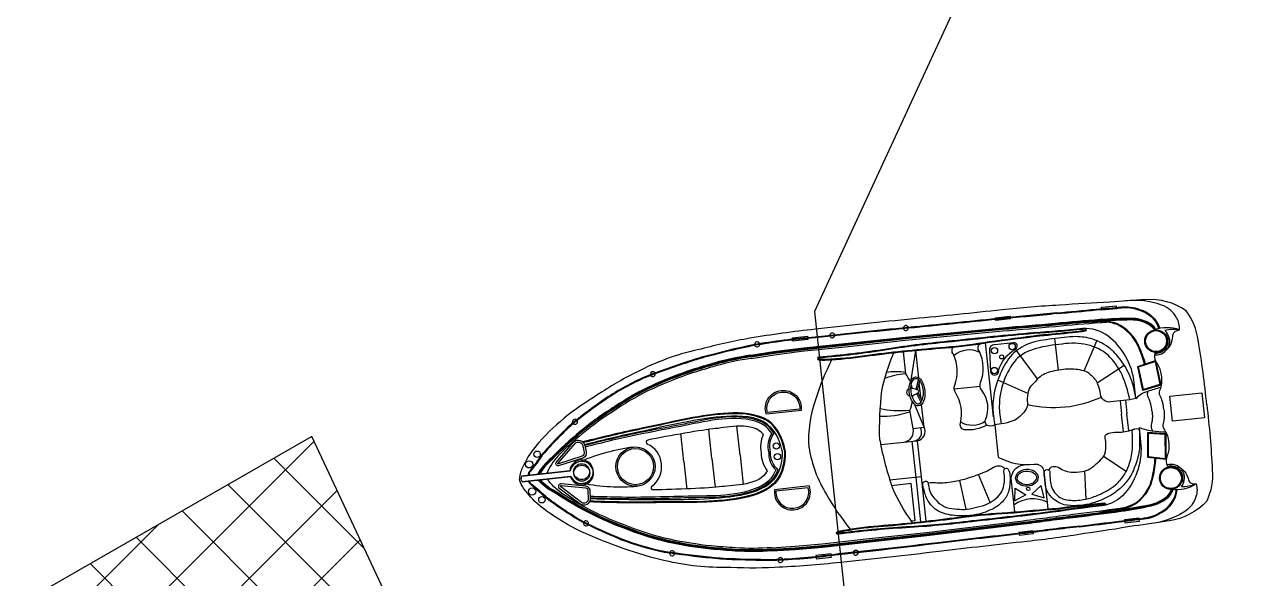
# Model space of a CAD drawing. Header units: metres. Extents: x 351288 to 357899, y 1752801 to 1757437.
# Drawn here: x 351837 to 351913.2, y 1753296.2 to 1753330.6 of the extents above; entities that cross this region are included whole.
import ezdxf

# ---------------------------------------------------------------- set-up
doc = ezdxf.new("R2010")
doc.units = ezdxf.units.M
doc.layers.add('PORT', color=5, linetype='Continuous')
doc.layers.add('village', color=3, linetype='Continuous')

msp = doc.modelspace()

# ---------------------------------------------------------------- linework, layer by layer
at = {"color": 32, "true_color": 0xcd6928}
for p, q in [((351907.827, 1753311.331), (351907.868, 1753311.358)), ((351897.146, 1753306.252), (351896.65, 1753310.843)), ((351901.184, 1753309.155), (351900.959, 1753311.113)), ((351902.778, 1753309.097), (351903.568, 1753310.974)), ((351892.036, 1753308.537), (351892.314, 1753310.373)), ((351892.497, 1753308.674), (351892.314, 1753310.373)), ((351899.875, 1753308.604), (351898.577, 1753310.366)), ((351903.583, 1753308.366), (351905.256, 1753309.461)), ((351892.332, 1753307.947), (351892.48, 1753308.553)), ((351892.428, 1753307.923), (351892.56, 1753308.465)), ((351892.641, 1753307.348), (351892.533, 1753308.351)), ((351899.27, 1753307.695), (351897.41, 1753308.532)), ((351892.359, 1753307.7), (351892.627, 1753307.153)), ((351892.448, 1753307.743), (351892.684, 1753307.261)), ((351896.308, 1753308.134), (351894.694, 1753307.96)), ((351892.829, 1753305.608), (351892.257, 1753307.003)), ((351892.829, 1753305.608), (351892.676, 1753307.024)), ((351905.005, 1753307.244), (351905.094, 1753306.42)), ((351905.337, 1753307.282), (351905.426, 1753306.456)), ((351905.214, 1753305.316), (351905.094, 1753306.42)), ((351905.543, 1753305.377), (351905.426, 1753306.456)), ((351879.656, 1753303.669), (351879.461, 1753305.467)), ((351881.401, 1753303.857), (351881.206, 1753305.661)), ((351892.145, 1753305.534), (351892.829, 1753305.608)), ((351877.911, 1753303.48), (351877.724, 1753305.203)), ((351881.401, 1753303.857), (351881.596, 1753302.054)), ((351905.372, 1753302.844), (351903.971, 1753303.791)), ((351877.911, 1753303.48), (351878.097, 1753301.757)), ((351879.656, 1753303.669), (351879.85, 1753301.87)), ((351892.314, 1753302.486), (351892.612, 1753299.729)), ((351892.644, 1753302.521), (351892.942, 1753299.766)), ((351895.436, 1753300.505), (351895.057, 1753302.294)), ((351896.926, 1753300.924), (351896.209, 1753302.661)), ((351902.892, 1753301.134), (351902.803, 1753302.89)), ((351908.814, 1753302.206), (351908.86, 1753302.189))]:
    msp.add_line(p, q, dxfattribs=at)
for points in [[(351910.385, 1753306.992, 0.01736), (351909.854, 1753311.002, 0.12634), (351909.107, 1753312.839, 0.172899), (351906.56, 1753313.526, 0.013884), (351904.371, 1753313.373, 0.008973), (351901.243, 1753313.182, 0.01509), (351897.671, 1753312.893, -0.002245), (351892.175, 1753312.336, 0.003342), (351886.076, 1753311.689, 0.016984), (351882.009, 1753311.126, 0.024546), (351878.984, 1753310.455, 0.067942), (351875.229, 1753309.15, 0.033948), (351872.835, 1753307.8, 0.022001), (351870.724, 1753306.365, 0.042872), (351868.902, 1753304.646, 0.059514), (351868.068, 1753303.461, 0.046364), (351867.773, 1753302.808, 0.104882), (351867.706, 1753302.376, 0.104882)], [(351901.073, 1753312.71, 0.002942), (351903.519, 1753312.938, -0.002013), (351905.078, 1753313.074, -0.130442), (351906.215, 1753312.917, -0.261246), (351907.462, 1753311.741, -0.209197)], [(351901.078, 1753312.66, 0.002941), (351903.524, 1753312.889, -0.002014), (351905.083, 1753313.025, -0.130992), (351906.199, 1753312.87, -0.261832), (351907.415, 1753311.726, -0.261832)], [(351908.687, 1753311.648, 0.164393), (351908.509, 1753312.404, 0.188684), (351907.572, 1753313.196, 0.10758), (351905.337, 1753313.458)], [(351901.073, 1753312.71, -0.006425), (351897.709, 1753312.391, -0.002217), (351892.223, 1753311.835, 0.003368), (351886.075, 1753311.206, 0.024633), (351882.213, 1753310.719, 0.015037), (351879.706, 1753310.128, 0.025439), (351878.325, 1753309.734, 0.013843), (351875.507, 1753308.738, 0.040266), (351873.051, 1753307.394, 0.016729), (351870.954, 1753305.826, 0.029739), (351869.098, 1753303.909, -0.01525), (351868.349, 1753302.903, 0.132389), (351868.248, 1753302.697, 0.028442), (351868.23, 1753302.607, 0.028442)], [(351901.079, 1753312.661, -0.006424), (351897.713, 1753312.342, -0.002217), (351892.228, 1753311.786, 0.003368), (351886.08, 1753311.157, 0.024633), (351882.222, 1753310.671, 0.015038), (351879.718, 1753310.08, 0.025461), (351878.341, 1753309.687, 0.013839), (351875.526, 1753308.693, 0.040238), (351873.078, 1753307.353, 0.016715), (351870.986, 1753305.789, 0.029693), (351869.137, 1753303.879, -0.015234), (351868.386, 1753302.871, 0.134036), (351868.296, 1753302.687, 0.024879), (351868.281, 1753302.612, 0.024879)], [(351882.061, 1753310.077), (351883.503, 1753310.303), (351885.177, 1753310.519), (351887.912, 1753310.798), (351891.665, 1753311.203), (351897.692, 1753311.785, 0.002601), (351900.968, 1753312.067, -0.004411), (351903.754, 1753312.309, -0.013009), (351905.677, 1753312.387, -0.113396), (351906.737, 1753312.134, -0.146005), (351907.223, 1753311.681, -1.595219)], [(351882.069, 1753310.029), (351883.51, 1753310.254), (351885.183, 1753310.47), (351887.917, 1753310.748), (351891.67, 1753311.154), (351897.697, 1753311.736, 0.002601), (351900.973, 1753312.018, -0.004411), (351903.757, 1753312.26, -0.013003), (351905.677, 1753312.337, -0.113337), (351906.715, 1753312.09, -0.144821), (351907.174, 1753311.665, -0.138987)], [(351882.077, 1753309.98), (351883.517, 1753310.205), (351885.188, 1753310.421), (351887.922, 1753310.699), (351891.675, 1753311.105), (351897.701, 1753311.687, 0.002601), (351900.978, 1753311.969, -0.00441), (351903.761, 1753312.21, -0.012997), (351905.677, 1753312.288, -0.113276), (351906.693, 1753312.046, -0.142458), (351907.126, 1753311.648, -0.142458)], [(351882.092, 1753309.882), (351883.531, 1753310.108), (351885.2, 1753310.323), (351887.932, 1753310.601), (351891.685, 1753311.007), (351897.71, 1753311.589, 0.002601), (351900.987, 1753311.871, -0.00441), (351903.768, 1753312.112, -0.002867), (351904.189, 1753312.138, -0.002867)], [(351906.526, 1753309.527, 0.043334), (351906.118, 1753310.618, 0.18333), (351904.822, 1753311.976, 0.123985), (351903.448, 1753312.139, -0.015377), (351902.47, 1753312.105)], [(351906.573, 1753309.543, 0.043195), (351906.163, 1753310.638, 0.183415), (351904.842, 1753312.021, 0.094511), (351903.778, 1753312.212)], [(351905.988, 1753307.384), (351905.882, 1753308.36, 0.202722), (351904.248, 1753311.275, 0.178768), (351902.69, 1753311.733, -0.010028), (351899.629, 1753311.468, 0.005356), (351894.584, 1753310.964, 0.016605), (351890.514, 1753310.46, -0.018921), (351886.289, 1753309.952, 0.925873), (351886.283, 1753309.785, 0.041202), (351887.042, 1753309.795, 0.024461), (351889.468, 1753310.053, -0.012888), (351894.143, 1753310.531, 0.019359), (351896.872, 1753310.879, -0.002375), (351900.028, 1753311.285, 0.006386), (351902.044, 1753311.487, 0.013656), (351902.85, 1753311.584, 0.862706), (351902.85, 1753311.738, -0.648089)], [(351902.846, 1753311.689, 0.016488), (351902.694, 1753311.684, -0.010023), (351899.633, 1753311.419, 0.005356), (351894.589, 1753310.915, 0.016607), (351890.521, 1753310.411, -0.018921), (351886.293, 1753309.902, -0.01143), (351886.291, 1753309.902, 0.913283), (351886.288, 1753309.834, 0.041174), (351887.038, 1753309.844, 0.024478), (351889.461, 1753310.102, -0.012889), (351894.139, 1753310.58, 0.019362), (351896.864, 1753310.928, -0.002377), (351900.023, 1753311.334, 0.006391), (351902.039, 1753311.536, 0.013664), (351902.842, 1753311.633, -0.000701), (351902.843, 1753311.633, 0.819976), (351902.846, 1753311.689, 0.819976)], [(351896.728, 1753305.734, -0.164009), (351895.322, 1753305.446, -0.407559), (351895.081, 1753305.885, 0.20466), (351894.798, 1753307.726, -0.28657), (351894.729, 1753308.214, 0.198759), (351894.654, 1753310.136, -0.45148), (351894.691, 1753310.615, -1.463971)], [(351897.224, 1753305.745, -0.291269), (351896.72, 1753305.74, -0.299867), (351896.644, 1753306.054, 0.273478), (351896.412, 1753307.9, -0.28657), (351896.343, 1753308.389, 0.198759), (351896.268, 1753310.311, -0.45148), (351896.305, 1753310.789, -1.463971)], [(351882.061, 1753310.077, 0.031596), (351879.836, 1753309.603, 0.004928), (351878.387, 1753309.164, 0.02844), (351875.933, 1753308.196, 0.042875), (351873.625, 1753306.887, 0.035347), (351871.473, 1753305.343, 0.024093), (351869.66, 1753303.678, 0.079837), (351868.812, 1753302.67)], [(351882.068, 1753310.029, 0.031592), (351879.85, 1753309.555, 0.004926), (351878.402, 1753309.117, 0.028436), (351875.954, 1753308.151, 0.042895), (351873.652, 1753306.846, 0.035363), (351871.504, 1753305.305, 0.024111), (351869.694, 1753303.642, 0.077658), (351868.874, 1753302.677, 0.077658)], [(351882.076, 1753309.98, 0.031588), (351879.864, 1753309.508, 0.004924), (351878.417, 1753309.07, 0.028433), (351875.975, 1753308.106, 0.042917), (351873.679, 1753306.805, 0.035379), (351871.536, 1753305.267, 0.02413), (351869.728, 1753303.606, 0.075408), (351868.936, 1753302.683, 0.075408)], [(351882.09, 1753309.882, 0.031581), (351879.891, 1753309.413, 0.00492), (351878.447, 1753308.976, 0.028426), (351876.016, 1753308.017, 0.042959), (351873.733, 1753306.722, 0.035411), (351871.599, 1753305.191, 0.028829), (351870.08, 1753303.798, 0.092336), (351869.397, 1753302.733, 0.080328)], [(351890.076, 1753304.796, -0.033687), (351890.21, 1753307.873, -0.051879), (351890.949, 1753310.231, -1.92312)], [(351885.683, 1753304.321, -0.096403), (351886.122, 1753307.39, -0.040538), (351887.103, 1753309.799, -1.92312)], [(351905.988, 1753307.384), (351905.599, 1753307.311), (351904.415, 1753307.177, -0.448043), (351903.791, 1753307.671, 0.025561), (351903.625, 1753308.263, 0.15676), (351903.2, 1753308.826, 0.144288), (351902.752, 1753309.104, 0.079427), (351901.758, 1753309.215, 0.054179), (351900.65, 1753309.04, 0.127294), (351899.862, 1753308.592, -0.025195), (351899.445, 1753308.138, 0.112656), (351899.269, 1753307.69, 0.061652), (351899.242, 1753307.09, -0.222278), (351899.093, 1753306.619, -0.049109), (351898.767, 1753306.275, -0.09997), (351898.344, 1753305.993, -0.045992), (351897.614, 1753305.809), (351897.224, 1753305.745)], [(351885.195, 1753306.638), (351883.034, 1753306.404, -0.483063), (351883.945, 1753307.878, -0.50024), (351885.195, 1753306.638, -0.418424)], [(351910.385, 1753306.992, -0.01736), (351910.724, 1753302.961, -0.12634), (351910.386, 1753301.007, -0.172899), (351908.046, 1753299.792, -0.013884), (351905.874, 1753299.473, -0.008973), (351902.778, 1753298.991, -0.01509), (351899.227, 1753298.509, 0.002245), (351893.738, 1753297.878, -0.003342), (351887.643, 1753297.207, -0.016984), (351883.549, 1753296.887, -0.024546), (351880.45, 1753296.896, -0.067942), (351876.503, 1753297.368, -0.033948), (351873.876, 1753298.175, -0.022001), (351871.507, 1753299.125, -0.042872), (351869.36, 1753300.415, -0.059514), (351868.291, 1753301.394, -0.046364), (351867.864, 1753301.969, -0.104882), (351867.706, 1753302.376, -0.104882)], [(351890.143, 1753304.523), (351891.563, 1753304.676, 0.462925), (351892.145, 1753305.534), (351891.952, 1753306.672)], [(351906.182, 1753305.584), (351906.279, 1753304.693, -0.202722), (351905.305, 1753301.496, -0.178768), (351903.882, 1753300.715, 0.010028), (351900.834, 1753300.32, -0.005356), (351895.799, 1753299.733, -0.016605), (351891.715, 1753299.356, 0.018921), (351887.479, 1753298.949, -0.925873), (351887.437, 1753299.11, -0.041202), (351888.181, 1753299.263, -0.024461), (351890.606, 1753299.53, 0.012888), (351895.276, 1753300.063, -0.019359), (351898.015, 1753300.305, 0.002375), (351901.186, 1753300.584, -0.006386), (351903.198, 1753300.818, -0.013656), (351904.006, 1753300.896, -0.862706), (351904.039, 1753300.744, 0.648089)], [(351891.563, 1753304.676), (351892.179, 1753304.743, 0.545737), (351892.599, 1753305.583, 0.282905)], [(351892.179, 1753304.743), (351892.401, 1753304.767, 0.516839), (351892.829, 1753305.608, 0.282905)], [(351897.224, 1753305.745), (351897.44, 1753303.751, 0.158322), (351899.66, 1753303.309, -0.417676), (351900.27, 1753302.874), (351900.524, 1753300.523)], [(351871.762, 1753304.462), (351871.834, 1753304.071, -0.382221), (351871.645, 1753303.681), (351870.177, 1753303.224, -0.786544), (351869.983, 1753303.42), (351871.064, 1753304.681, -0.616464), (351871.762, 1753304.462, -3.844907)], [(351890.076, 1753304.796, 0.033687), (351890.865, 1753301.818, 0.051879), (351892.091, 1753299.673, 1.92312)], [(351885.683, 1753304.321, 0.096403), (351886.769, 1753301.416, 0.040538), (351888.242, 1753299.273, 1.92312)], [(351898.465, 1753300.343), (351898.239, 1753302.434, -0.406088), (351899.2, 1753303.284)], [(351907.158, 1753303.691, -0.043334), (351906.992, 1753302.538, -0.18333), (351906.016, 1753300.934, -0.123985), (351904.709, 1753300.481, 0.015377), (351903.746, 1753300.305)], [(351907.207, 1753303.685, -0.043195), (351907.04, 1753302.528, -0.183415), (351906.045, 1753300.894, -0.094511), (351905.047, 1753300.481)], [(351902.511, 1753299.416, 0.006425), (351899.156, 1753299.008, 0.002217), (351893.678, 1753298.378, -0.003368), (351887.538, 1753297.678, -0.024633), (351883.661, 1753297.328, -0.015037), (351881.086, 1753297.369, -0.025439), (351879.653, 1753297.459, -0.013843), (351876.687, 1753297.829, -0.040266), (351874, 1753298.617, -0.016729), (351871.617, 1753299.701, -0.029739), (351869.394, 1753301.176, 0.01525), (351868.446, 1753301.999, -0.132389), (351868.304, 1753302.179, -0.028442), (351868.268, 1753302.263, -0.028442)], [(351902.506, 1753299.465, 0.006424), (351899.15, 1753299.057, 0.002217), (351893.673, 1753298.427, -0.003368), (351887.532, 1753297.727, -0.024633), (351883.66, 1753297.377, -0.015038), (351881.087, 1753297.419, -0.025461), (351879.658, 1753297.508, -0.013839), (351876.695, 1753297.878, -0.040238), (351874.018, 1753298.663, -0.016715), (351871.64, 1753299.744, -0.029693), (351869.425, 1753301.214, 0.015234), (351868.477, 1753302.038, -0.134036), (351868.349, 1753302.199, -0.024879), (351868.318, 1753302.268, -0.024879)], [(351883.376, 1753297.922, -0.031596), (351881.101, 1753297.91, -0.004928), (351879.591, 1753298.029, -0.02844), (351876.987, 1753298.45, -0.042875), (351874.453, 1753299.235, -0.035347), (351872.02, 1753300.284, -0.024093), (351869.893, 1753301.522, -0.079837), (351868.849, 1753302.326)], [(351883.372, 1753297.972, -0.031592), (351881.104, 1753297.96, -0.004926), (351879.596, 1753298.078, -0.028436), (351876.998, 1753298.498, -0.042895), (351874.47, 1753299.281, -0.035363), (351872.043, 1753300.327, -0.024111), (351869.919, 1753301.565, -0.077658), (351868.911, 1753302.333, -0.077658)], [(351883.369, 1753298.021, -0.031588), (351881.107, 1753298.009, -0.004924), (351879.601, 1753298.127, -0.028433), (351877.009, 1753298.547, -0.042917), (351874.487, 1753299.327, -0.035379), (351872.065, 1753300.371, -0.02413), (351869.944, 1753301.607, -0.075408), (351868.973, 1753302.339, -0.075408)], [(351883.362, 1753298.119, -0.031581), (351881.114, 1753298.107, -0.00492), (351879.61, 1753298.226, -0.028426), (351877.03, 1753298.643, -0.042959), (351874.522, 1753299.42, -0.035411), (351872.111, 1753300.459, -0.028829), (351870.329, 1753301.495, -0.092336), (351869.435, 1753302.389, -0.080328)], [(351872.115, 1753301.206), (351872.101, 1753301.603, 0.382221), (351871.832, 1753301.944), (351870.301, 1753302.076, 0.786544), (351870.154, 1753301.844), (351871.479, 1753300.842, 0.616464), (351872.115, 1753301.206, 3.844907)], [(351883.37, 1753298.021), (351884.825, 1753298.109), (351886.504, 1753298.255), (351889.234, 1753298.568), (351892.987, 1753298.974), (351898.998, 1753299.694, -0.002601), (351902.259, 1753300.119, 0.00441), (351905.03, 1753300.478, 0.012997), (351906.919, 1753300.812, 0.113276), (351907.859, 1753301.266, 0.142458), (351908.197, 1753301.747, 0.142458)], [(351883.373, 1753297.972), (351884.829, 1753298.059), (351886.509, 1753298.206), (351889.24, 1753298.519), (351892.993, 1753298.925), (351899.004, 1753299.645, -0.002601), (351902.265, 1753300.07, 0.004411), (351905.037, 1753300.429, 0.013003), (351906.929, 1753300.764, 0.113337), (351907.89, 1753301.227, 0.144821), (351908.247, 1753301.741, 0.138987)], [(351883.376, 1753297.922), (351884.832, 1753298.01), (351886.514, 1753298.157), (351889.245, 1753298.47), (351892.999, 1753298.876), (351899.011, 1753299.596, -0.002601), (351902.271, 1753300.021, 0.004411), (351905.044, 1753300.38, 0.013009), (351906.939, 1753300.716, 0.113396), (351907.921, 1753301.189, 0.146005), (351908.298, 1753301.736, 1.595219)], [(351885.702, 1753301.953), (351883.541, 1753301.719, 0.483063), (351884.746, 1753300.474, 0.50024), (351885.702, 1753301.953, 0.418424)], [(351902.505, 1753299.465, -0.002941), (351904.943, 1753299.764, 0.002014), (351906.495, 1753299.966, 0.130992), (351907.553, 1753300.355, 0.261832), (351908.496, 1753301.733, 0.261832)], [(351902.511, 1753299.416, -0.002942), (351904.949, 1753299.715, 0.002013), (351906.501, 1753299.916, 0.130442), (351907.578, 1753300.313, 0.261246), (351908.545, 1753301.728, 0.209197)], [(351909.722, 1753302.081, -0.164393), (351909.709, 1753301.304, -0.188684), (351908.964, 1753300.33, -0.10758), (351906.837, 1753299.597)], [(351904.024, 1753300.792, -0.016488), (351903.875, 1753300.764, 0.010023), (351900.828, 1753300.369, -0.005356), (351895.793, 1753299.782, -0.016607), (351891.712, 1753299.405, 0.018921), (351887.473, 1753298.998, 0.01143), (351887.471, 1753298.998, -0.913283), (351887.452, 1753299.063, -0.041174), (351888.188, 1753299.214, -0.024478), (351890.61, 1753299.481, 0.012889), (351895.282, 1753300.014, -0.019362), (351898.019, 1753300.256, 0.002377), (351901.191, 1753300.535, -0.006391), (351903.203, 1753300.769, -0.013664), (351904.009, 1753300.846, 0.000701), (351904.009, 1753300.846, -0.819976), (351904.024, 1753300.792, -0.819976)], [(351883.364, 1753298.119), (351884.818, 1753298.207), (351886.494, 1753298.354), (351889.223, 1753298.666), (351892.976, 1753299.072), (351898.986, 1753299.792, -0.002601), (351902.247, 1753300.217, 0.00441), (351905.016, 1753300.576, 0.002867), (351905.433, 1753300.641, 0.002867)]]:
    msp.add_lwpolyline(points, format="xyb", dxfattribs=at)
for points in [[(351903.855, 1753312.968), (351903.846, 1753313.057), (351904.751, 1753313.155), (351904.762, 1753313.047)], [(351904.768, 1753312.998), (351904.771, 1753312.965), (351903.866, 1753312.867), (351903.86, 1753312.919)], [(351897.278, 1753312.346), (351897.271, 1753312.409), (351898.166, 1753312.506), (351898.174, 1753312.43)], [(351898.179, 1753312.381), (351898.185, 1753312.331), (351897.29, 1753312.234), (351897.283, 1753312.296)], [(351884.659, 1753311.072), (351884.649, 1753311.157), (351885.585, 1753311.259), (351885.595, 1753311.167)], [(351885.601, 1753311.118), (351885.608, 1753311.053), (351884.672, 1753310.952), (351884.664, 1753311.023)], [(351891.692, 1753308.925), (351891.561, 1753310.297)], [(351892.401, 1753304.767), (351892.644, 1753302.521), (351890.704, 1753302.312)], [(351892.071, 1753304.731), (351892.314, 1753302.486)], [(351867.832, 1753302.564), (351870.857, 1753302.891)], [(351870.834, 1753302.889), (351867.832, 1753302.564)], [(351867.87, 1753302.22), (351870.894, 1753302.547)], [(351870.871, 1753302.545), (351867.87, 1753302.22)], [(351892.017, 1753299.778), (351892.272, 1753299.806), (351892.024, 1753302.099), (351890.815, 1753301.968)], [(351906.182, 1753299.924), (351906.178, 1753299.957), (351905.273, 1753299.859), (351905.279, 1753299.807)], [(351899.614, 1753299.118), (351899.608, 1753299.168), (351898.713, 1753299.071), (351898.72, 1753299.009)], [(351905.284, 1753299.758), (351905.293, 1753299.669), (351906.199, 1753299.767), (351906.187, 1753299.875)], [(351898.725, 1753298.96), (351898.732, 1753298.897), (351899.627, 1753298.993), (351899.619, 1753299.069)], [(351887.056, 1753297.663), (351887.049, 1753297.727), (351886.113, 1753297.626), (351886.121, 1753297.555)], [(351886.126, 1753297.506), (351886.135, 1753297.421), (351887.071, 1753297.522), (351887.061, 1753297.614)]]:
    msp.add_lwpolyline(points, dxfattribs=at)
for points in [[(351896.951, 1753309.044, 0.917705), (351897.459, 1753309.105, -0.209704), (351898.49, 1753310.432, 0.850912), (351898.377, 1753310.855), (351897.199, 1753310.728, 0.435659), (351896.887, 1753310.361)], [(351885.105, 1753306.727), (351883.104, 1753306.511, -0.460147), (351883.958, 1753307.78, -0.47706)], [(351871.641, 1753304.441), (351871.713, 1753304.042, -0.383069), (351871.602, 1753303.797), (351870.119, 1753303.335, -0.853636), (351870.086, 1753303.351), (351871.155, 1753304.598, -0.613527)], [(351871.991, 1753301.2), (351871.977, 1753301.606, 0.383069), (351871.816, 1753301.822), (351870.268, 1753301.955, 0.853636), (351870.239, 1753301.933), (351871.55, 1753300.943, 0.613527)], [(351885.633, 1753301.846), (351883.632, 1753301.629, 0.460147), (351884.738, 1753300.572, 0.47706)]]:
    msp.add_lwpolyline(points, format="xyb", close=True, dxfattribs=at)
for points in [[(351907.53, 1753308.215), (351906.421, 1753307.881), (351906.096, 1753309.382), (351907.208, 1753309.757)], [(351907.472, 1753308.25), (351906.458, 1753307.944), (351906.153, 1753309.35), (351907.171, 1753309.692)], [(351910.245, 1753306.195), (351908.261, 1753305.98), (351908.094, 1753307.526), (351910.078, 1753307.741)], [(351907.858, 1753305.187), (351906.703, 1753305.276), (351906.706, 1753303.74), (351907.872, 1753303.612)], [(351907.809, 1753305.141), (351906.752, 1753305.223), (351906.755, 1753303.784), (351907.822, 1753303.667)], [(351899.15, 1753301.403), (351898.464, 1753301.024), (351898.479, 1753301.808)], [(351899.53, 1753301.445), (351900.282, 1753301.221), (351900.1, 1753301.984)]]:
    msp.add_lwpolyline(points, close=True, dxfattribs=at)
for centre, radius in [((351907.235, 1753310.955), 0.702), ((351907.235, 1753310.955), 0.652), ((351898.3, 1753310.617), 0.196), ((351897.202, 1753310.365), 0.196), ((351897.644, 1753309.972), 0.127), ((351897.197, 1753309.125), 0.196), ((351883.652, 1753304.441), 0.197), ((351868.792, 1753303.921), 0.202), ((351874.903, 1753303.155), 1.22), ((351874.903, 1753303.155), 1.22), ((351874.903, 1753303.155), 1.121), ((351874.903, 1753303.155), 1.121), ((351883.724, 1753303.769), 0.197), ((351868.3, 1753303.296), 0.225), ((351871.56, 1753302.841), 0.496), ((351871.571, 1753302.746), 0.496), ((351908.155, 1753302.447), 0.702), ((351908.155, 1753302.447), 0.652), ((351868.483, 1753301.605), 0.225), ((351899.302, 1753301.775), 0.105), ((351869.098, 1753301.1), 0.202)]:
    msp.add_circle(centre, radius, dxfattribs=at)
for centre, radius, start, end in [((351887.127, 1753311.307), 0.153, 11.04343, 181.14255), ((351891.698, 1753311.767), 0.153, 12.26799, 178.77045), ((351891.698, 1753311.767), 0.153, 197.39466, 353.64378), ((351907.907, 1753309.523), 2.264, 69.84137, 110.17698), ((351907.235, 1753310.955), 0.85, 265.49846, 50.40006), ((351907.235, 1753310.955), 0.751, 265.49846, 32.44834), ((351908.326, 1753309.414), 2.264, 80.81474, 104.04727), ((351882.461, 1753310.749), 0.153, 14.4465, 184.85309), ((351882.461, 1753310.749), 0.153, 203.51198, 355.78761), ((351887.127, 1753311.307), 0.153, 199.80272, 352.38325), ((351895.636, 1753308.964), 1.444, 62.7971, 130.94459), ((351875.977, 1753308.9), 0.153, 26.46113, 194.5568), ((351875.977, 1753308.9), 0.153, 213.19186, 7.82607), ((351889.853, 1753307.572), 2.283, 21.60685, 36.36265), ((351891.966, 1753307.783), 0.223, 106.97495, 265.32051), ((351892.037, 1753307.213), 0.799, 99.7879, 100.05721), ((351891.914, 1753308.353), 0.799, 272.28809, 272.5574), ((351892.037, 1753307.213), 0.799, 64.57727, 92.21735), ((351889.853, 1753307.572), 2.283, 11.07514, 17.41446), ((351891.914, 1753308.353), 0.799, 281.77517, 307.76804), ((351889.853, 1753307.572), 2.283, 356.12176, 0.36167), ((351892.392, 1753307.828), 0.107, 276.17265, 96.17265), ((351889.853, 1753307.572), 2.283, 336.79762, 350.14864), ((351900.855, 1753314.014), 7.186, 257.07217, 294.54475), ((351871.153, 1753305.942), 0.153, 50.80017, 205.94222), ((351871.153, 1753305.942), 0.153, 224.57999, 32.16241), ((351895.829, 1753307.179), 1.444, 239.37267, 303.57683), ((351875.692, 1753304.678), 0.13, 100.5103, 246.97804), ((351875.05, 1753303.215), 1.468, 4.4323, 66.23342), ((351884.537, 1753304.384), 1.863, 155.29679, 191.89913), ((351884.611, 1753304.415), 1.48, 147.13444, 194.88419), ((351884.611, 1753304.415), 1.381, 143.67707, 194.88419), ((351876.525, 1753291.523), 12.964, 97.77446, 112.84527), ((351884.577, 1753304.014), 1.863, 180.44617, 217.04851), ((351884.656, 1753303.999), 1.48, 177.46111, 225.21086), ((351884.656, 1753303.999), 1.381, 177.46111, 228.66823), ((351871.56, 1753302.841), 0.728, 203.83912, 176.28867), ((351871.571, 1753302.746), 0.728, 196.05662, 168.50618), ((351875.059, 1753303.127), 1.468, 306.11188, 7.913), ((351908.155, 1753302.447), 0.85, 321.94524, 106.84684), ((351908.155, 1753302.447), 0.751, 339.89695, 106.84684), ((351868.087, 1753302.417), 0.294, 150.08001, 222.26529), ((351868.087, 1753302.417), 0.294, 150.08001, 222.26529), ((351874.001, 1753314.864), 12.964, 259.50003, 274.57084), ((351876, 1753301.835), 0.13, 125.36726, 271.835), ((351908.506, 1753303.99), 2.264, 262.16832, 302.50393), ((351908.891, 1753304.186), 2.264, 268.29803, 291.53056), ((351899.586, 1753299.141), 2.01, 63.64121, 125.52869), ((351871.836, 1753299.63), 0.153, 166.40308, 321.54513), ((351871.836, 1753299.63), 0.153, 340.18289, 147.76531), ((351877.181, 1753297.772), 0.153, 177.7885, 345.88417), ((351877.181, 1753297.772), 0.153, 4.51923, 159.15344), ((351888.587, 1753297.805), 0.153, 19.96204, 172.54257), ((351888.587, 1753297.805), 0.153, 191.20275, 1.30187), ((351883.91, 1753297.352), 0.153, 187.49221, 357.8988), ((351883.91, 1753297.352), 0.153, 16.55769, 168.83332)]:
    msp.add_arc(centre, radius, start, end, dxfattribs=at)
for start_param, end_param in [(4.712389, 5.232342), (0.830012, 1.576846)]:
    msp.add_ellipse((351891.814, 1753307.798), major_axis=(-2.651, -0.287), ratio=0.425319, start_param=start_param, end_param=end_param, dxfattribs=at)
for centre, major_axis, ratio in [((351892.392, 1753307.828), (-0.098, 0.902), 0.533092), ((351899.214, 1753302.462), (-0.697, -0.044), 0.758117)]:
    msp.add_ellipse(centre, major_axis=major_axis, ratio=ratio, dxfattribs=at)
for points in [[(351907.865, 1753310.385), (351908.074, 1753310.624), (351908.264, 1753311.142), (351908.319, 1753311.44), (351908.501, 1753311.6), (351908.687, 1753311.648)], [(351905.988, 1753307.384), (351905.729, 1753308.482), (351905.129, 1753309.652), (351904.405, 1753310.464), (351903.303, 1753311.071), (351902.249, 1753311.23), (351900.81, 1753311.092), (351899.315, 1753310.785), (351898.297, 1753310.112), (351897.585, 1753308.963), (351897.212, 1753307.869), (351897.109, 1753306.641), (351897.224, 1753305.745)], [(351907.72, 1753306.704), (351907.653, 1753307.114), (351907.564, 1753307.378), (351907.441, 1753307.723), (351907.523, 1753308.031), (351907.589, 1753308.689), (351907.412, 1753309.367), (351907.228, 1753309.702), (351907.169, 1753309.924), (351907.181, 1753310.255)], [(351905.988, 1753307.384), (351906.293, 1753307.65), (351906.724, 1753307.842), (351907.541, 1753308.09)], [(351907.72, 1753306.704), (351907.743, 1753306.289), (351907.712, 1753306.012), (351907.665, 1753305.648), (351907.811, 1753305.365), (351908.016, 1753304.736), (351907.989, 1753304.036), (351907.88, 1753303.67), (351907.87, 1753303.44), (351907.953, 1753303.119)], [(351900.583, 1753302.939), (351900.743, 1753303.137), (351901.092, 1753303.136), (351901.49, 1753302.933), (351901.955, 1753302.815), (351902.65, 1753302.852), (351903.124, 1753303.019), (351903.648, 1753303.438), (351903.983, 1753303.81), (351904.125, 1753304.408), (351904.094, 1753304.818), (351904.102, 1753305.103), (351904.296, 1753305.228), (351904.768, 1753305.292), (351905.673, 1753305.415), (351906.124, 1753305.498), (351906.214, 1753304.997), (351906.172, 1753304.034), (351905.978, 1753303.315), (351905.634, 1753302.541), (351905.071, 1753301.861), (351904.439, 1753301.39), (351903.776, 1753301.06), (351903.076, 1753300.829), (351902.31, 1753300.733), (351901.527, 1753300.791), (351901.12, 1753300.967), (351900.763, 1753301.24), (351900.409, 1753301.786), (351900.346, 1753302.171), (351900.295, 1753302.65), (351900.343, 1753302.923), (351900.583, 1753302.939), (351900.644, 1753302.713), (351900.685, 1753302.192), (351900.805, 1753301.755), (351901.098, 1753301.379), (351901.45, 1753301.145), (351901.94, 1753301.062), (351902.846, 1753301.124), (351903.575, 1753301.361), (351904.214, 1753301.676), (351904.721, 1753302.016), (351905.025, 1753302.33), (351905.337, 1753302.78), (351905.596, 1753303.377), (351905.714, 1753303.843), (351905.771, 1753304.392), (351905.774, 1753304.845), (351905.763, 1753305.165), (351905.767, 1753305.407), (351905.893, 1753305.489)], [(351906.182, 1753305.584), (351906.529, 1753305.475), (351906.99, 1753305.379), (351907.841, 1753305.312)], [(351893.136, 1753301.807), (351893.101, 1753301.996), (351893.023, 1753302.229), (351892.8, 1753302.191), (351892.794, 1753301.795), (351893.06, 1753301.057), (351893.728, 1753300.383), (351894.725, 1753300.118), (351895.673, 1753300.111), (351896.773, 1753300.386), (351897.702, 1753300.976), (351898.067, 1753301.587), (351898.166, 1753302.507), (351898.1, 1753302.908), (351897.978, 1753303.058), (351897.794, 1753302.955), (351897.797, 1753302.74), (351897.788, 1753302.011), (351897.587, 1753301.5), (351897.177, 1753301.082), (351896.681, 1753300.807), (351896.003, 1753300.606), (351895.337, 1753300.499), (351894.715, 1753300.536), (351894.081, 1753300.678), (351893.572, 1753301.066), (351893.2, 1753301.597), (351893.136, 1753301.807)], [(351897.858, 1753303.024), (351897.64, 1753303.153), (351897.37, 1753303.185), (351896.932, 1753302.974), (351896.581, 1753302.803), (351896, 1753302.587), (351895.109, 1753302.306), (351894.627, 1753302.213), (351894.123, 1753302.138), (351893.724, 1753302.126), (351893.363, 1753302.148), (351893.084, 1753302.121)], [(351908.648, 1753303.139), (351908.904, 1753302.95), (351909.2, 1753302.485), (351909.318, 1753302.205), (351909.53, 1753302.088), (351909.722, 1753302.081)]]:
    msp.add_spline(points, degree=3, dxfattribs=at)
for points, knots in [([(351905.599, 1753307.311), (351905.391, 1753308.423), (351904.988, 1753309.397), (351903.517, 1753310.748), (351902.491, 1753310.912), (351900.31, 1753310.635), (351899.167, 1753310.5), (351897.898, 1753309.07), (351897.505, 1753307.939), (351897.495, 1753306.554), (351897.55, 1753306.197), (351897.614, 1753305.809)], [0, 0, 0, 0, 0.0684102, 0.0684102, 0.1368204, 0.1368204, 0.2052306, 0.2052306, 0.2736407, 0.2736407, 0.2974604, 0.2974604, 0.2974604, 0.2974604]), ([(351892.305, 1753308.633), (351892.203, 1753308.621), (351892.077, 1753308.481), (351891.927, 1753307.745), (351892.226, 1753307.061), (351892.641, 1753306.991), (351892.868, 1753307.541), (351892.652, 1753308.43), (351892.436, 1753308.647), (351892.305, 1753308.633)], [0, 0, 0, 0, 1.031451, 1.031451, 2.992455, 2.992455, 4.95346, 4.95346, 6.283185, 6.283185, 6.283185, 6.283185]), ([(351906.983, 1753306.624), (351906.966, 1753306.762), (351906.938, 1753306.993), (351906.83, 1753307.326), (351906.666, 1753307.594), (351906.725, 1753307.781), (351906.75, 1753307.851)], [0, 0, 0, 0, 0.00840925, 0.01405459, 0.02148076, 0.02583256, 0.02583256, 0.02583256, 0.02583256]), ([(351884.209, 1753304.161), (351884.048, 1753304.993), (351883.65, 1753305.844), (351882.049, 1753306.519), (351881.147, 1753306.525), (351878.62, 1753306.323), (351877.039, 1753305.888), (351874.143, 1753305.312), (351872.916, 1753305.013), (351871.644, 1753304.689)], [0, 0, 0, 0, 0.0462196, 0.0462196, 0.0924392, 0.0924392, 0.1947325, 0.1947325, 0.2709084, 0.2709084, 0.2709084, 0.2709084]), ([(351884.161, 1753304.152), (351883.995, 1753305.008), (351883.563, 1753305.856), (351881.906, 1753306.494), (351880.986, 1753306.471), (351878.45, 1753306.237), (351876.861, 1753305.81), (351874.04, 1753305.236), (351872.883, 1753304.953), (351871.681, 1753304.648)], [0, 0, 0, 0, 0.0480884, 0.0480884, 0.0961768, 0.0961768, 0.1985377, 0.1985377, 0.2704106, 0.2704106, 0.2704106, 0.2704106]), ([(351884.015, 1753304.124), (351883.846, 1753304.998), (351883.394, 1753305.801), (351881.696, 1753306.37), (351880.757, 1753306.314), (351878.186, 1753306.032), (351876.553, 1753305.608), (351873.824, 1753305.031), (351872.783, 1753304.775), (351871.75, 1753304.514)], [0, 0, 0, 0, 0.0508337, 0.0508337, 0.1016674, 0.1016674, 0.2060328, 0.2060328, 0.2709084, 0.2709084, 0.2709084, 0.2709084]), ([(351883.498, 1753305.233), (351883.399, 1753305.394), (351882.906, 1753306.022), (351880.819, 1753306.427), (351877.961, 1753305.773), (351874.744, 1753305.221), (351872.628, 1753304.685), (351871.762, 1753304.466)], [0.0234044, 0.0234044, 0.0234044, 0.0234044, 0.0350942, 0.0739111, 0.138251, 0.2165713, 0.2709084, 0.2709084, 0.2709084, 0.2709084]), ([(351883.368, 1753305.218), (351883.175, 1753305.508), (351882.935, 1753305.74), (351881.923, 1753306.171), (351881.04, 1753306.18), (351879.494, 1753306.034), (351878.748, 1753305.862), (351876.461, 1753305.406), (351874.912, 1753305.135), (351872.858, 1753304.641), (351872.322, 1753304.506), (351871.786, 1753304.37)], [0.0248254, 0.0248254, 0.0248254, 0.0248254, 0.0474598, 0.0474598, 0.0949196, 0.0949196, 0.1423794, 0.1423794, 0.237299, 0.237299, 0.2709084, 0.2709084, 0.2709084, 0.2709084]), ([(351906.983, 1753306.624), (351906.996, 1753306.485), (351907.018, 1753306.254), (351906.983, 1753305.906), (351906.881, 1753305.609), (351906.978, 1753305.439), (351907.018, 1753305.376)], [0, 0, 0, 0, 0.00840925, 0.01405459, 0.02148076, 0.02583256, 0.02583256, 0.02583256, 0.02583256]), ([(351882.845, 1753305.162), (351882.19, 1753305.956), (351880.637, 1753305.591), (351879.061, 1753305.437), (351877.012, 1753305.072), (351875.665, 1753304.805)], [0.0313661, 0.0313661, 0.0313661, 0.0313661, 0.1084744, 0.1084744, 0.1920729, 0.1920729, 0.1920729, 0.1920729]), ([(351884.209, 1753304.161), (351884.23, 1753303.314), (351884.023, 1753302.398), (351882.603, 1753301.396), (351881.724, 1753301.197), (351879.212, 1753300.854), (351877.574, 1753300.941), (351874.622, 1753300.885), (351873.359, 1753300.915), (351872.048, 1753300.959)], [0, 0, 0, 0, 0.0462196, 0.0462196, 0.0924392, 0.0924392, 0.1947325, 0.1947325, 0.2709084, 0.2709084, 0.2709084, 0.2709084]), ([(351884.16, 1753304.16), (351884.181, 1753303.288), (351883.941, 1753302.368), (351882.458, 1753301.39), (351881.554, 1753301.215), (351879.027, 1753300.902), (351877.384, 1753300.98), (351874.505, 1753300.937), (351873.315, 1753300.966), (351872.075, 1753301.007)], [0, 0, 0, 0, 0.0480884, 0.0480884, 0.0961768, 0.0961768, 0.1985377, 0.1985377, 0.2704106, 0.2704106, 0.2704106, 0.2704106]), ([(351884.012, 1753304.156), (351884.033, 1753303.266), (351883.763, 1753302.385), (351882.226, 1753301.466), (351881.297, 1753301.32), (351878.725, 1753301.046), (351877.04, 1753301.111), (351874.251, 1753301.091), (351873.179, 1753301.118), (351872.113, 1753301.153)], [0, 0, 0, 0, 0.0508337, 0.0508337, 0.1016674, 0.1016674, 0.2060328, 0.2060328, 0.2709084, 0.2709084, 0.2709084, 0.2709084]), ([(351883.744, 1753302.962), (351883.682, 1753302.783), (351883.334, 1753302.065), (351881.382, 1753301.223), (351878.45, 1753301.251), (351875.19, 1753301.102), (351873.008, 1753301.173), (351872.115, 1753301.202)], [0.0234044, 0.0234044, 0.0234044, 0.0234044, 0.0350942, 0.0739111, 0.138251, 0.2165713, 0.2709084, 0.2709084, 0.2709084, 0.2709084]), ([(351883.613, 1753302.949), (351883.487, 1753302.625), (351883.302, 1753302.347), (351882.405, 1753301.709), (351881.545, 1753301.512), (351880.004, 1753301.323), (351879.238, 1753301.332), (351876.906, 1753301.289), (351875.335, 1753301.222), (351873.223, 1753301.265), (351872.671, 1753301.283), (351872.118, 1753301.301)], [0.0248254, 0.0248254, 0.0248254, 0.0248254, 0.0474598, 0.0474598, 0.0949196, 0.0949196, 0.1423794, 0.1423794, 0.237299, 0.237299, 0.2709084, 0.2709084, 0.2709084, 0.2709084]), ([(351883.091, 1753302.892), (351882.621, 1753301.976), (351881.025, 1753302), (351879.453, 1753301.814), (351877.374, 1753301.732), (351876.001, 1753301.705)], [0.0313661, 0.0313661, 0.0313661, 0.0313661, 0.1084744, 0.1084744, 0.1920729, 0.1920729, 0.1920729, 0.1920729]), ([(351898.615, 1753302.424), (351898.63, 1753302.193), (351898.994, 1753301.976), (351899.699, 1753302.115), (351899.893, 1753302.415), (351899.651, 1753302.853), (351899.184, 1753302.963), (351898.704, 1753302.719), (351898.606, 1753302.564), (351898.615, 1753302.424)], [0, 0, 0, 0, 1.743273, 1.743273, 3.486547, 3.486547, 5.22982, 5.22982, 6.283185, 6.283185, 6.283185, 6.283185])]:
    msp.add_open_spline(points, degree=3, knots=knots, dxfattribs=at)
for points in [[(351890.507, 1753309.033), (351890.881, 1753309.077), (351891.281, 1753309.082), (351891.697, 1753309.03)], [(351890.09, 1753306.295), (351890.664, 1753306.273), (351891.309, 1753306.343), (351891.962, 1753306.574)]]:
    msp.add_open_spline(points, degree=3, dxfattribs=at)
at = {"layer": 'PORT'}
for p, q in [((351854.801, 1753305.031), (351836.963, 1753294.78)), ((351879.831, 1753251.619), (351854.801, 1753305.031))]:
    msp.add_line(p, q, dxfattribs=at)
at = {"layer": 'PORT', "linetype": 'Continuous'}
for p, q in [((351839.529, 1753289.319), (351854.941, 1753304.731)), ((351858.066, 1753298.064), (351852.45, 1753303.68)), ((351840.963, 1753286.263), (351856.374, 1753301.674)), ((351862.026, 1753289.614), (351849.598, 1753302.042)), ((351865.986, 1753281.164), (351846.747, 1753300.403)), ((351838.094, 1753292.374), (351845.279, 1753299.559)), ((351842.398, 1753283.208), (351857.807, 1753298.617)), ((351869.945, 1753272.714), (351843.895, 1753298.764)), ((351873.905, 1753264.264), (351841.044, 1753297.126))]:
    msp.add_line(p, q, dxfattribs=at)
at = {"layer": 'village', "color": 3}
for p, q in [((351913.161, 1753371.563), (351886.02, 1753312.802)), ((351886.02, 1753312.802), (351896.134, 1753217.479))]:
    msp.add_line(p, q, dxfattribs=at)

doc.saveas('drawing.dxf')
